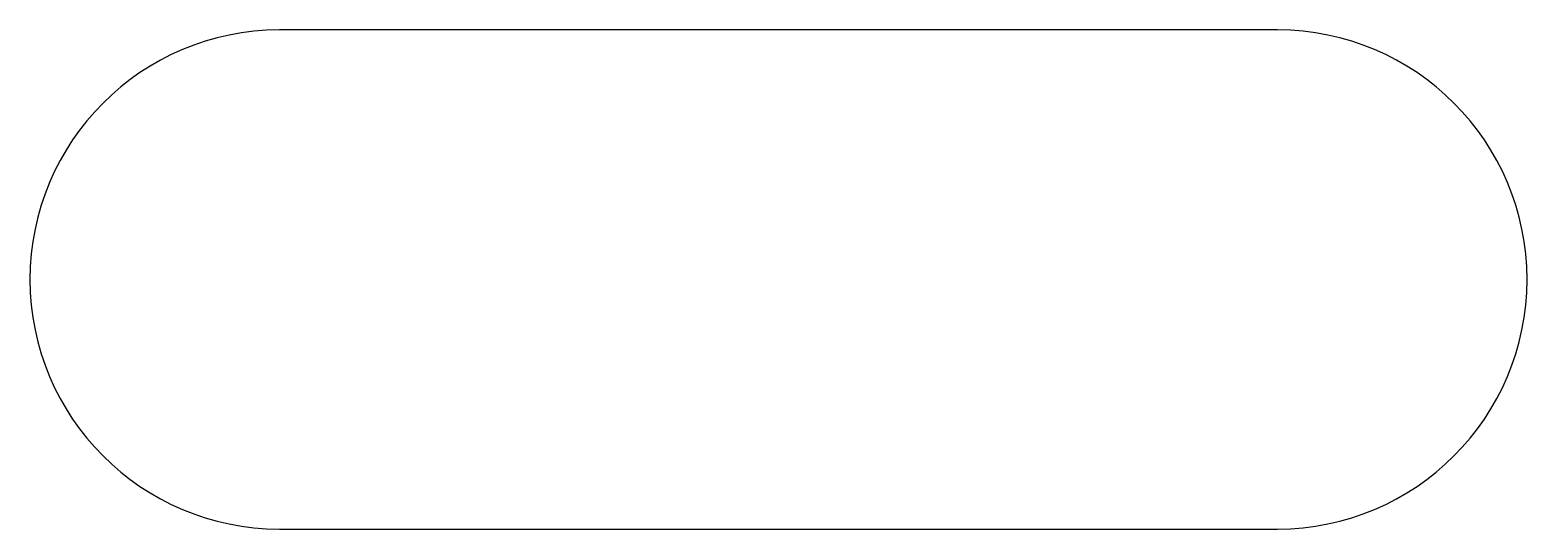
# Model space of a CAD drawing. Header units: metres. Extents: x -1.5 to 1.5, y -0.5 to 0.5.
import ezdxf

# ---------------------------------------------------------------- set-up
doc = ezdxf.new("R2010")
doc.units = ezdxf.units.M

msp = doc.modelspace()

# ---------------------------------------------------------------- linework, layer by layer
at = {"layer": 'solid_wall'}
for p, q in [((1, 0.5), (-1, 0.5)), ((-1, -0.5), (1, -0.5))]:
    msp.add_line(p, q, dxfattribs=at)
for centre, start, end in [((-1, 0), 90, 270), ((1, 0), 270, 90)]:
    msp.add_arc(centre, 0.5, start, end, dxfattribs=at)

doc.saveas('drawing.dxf')
